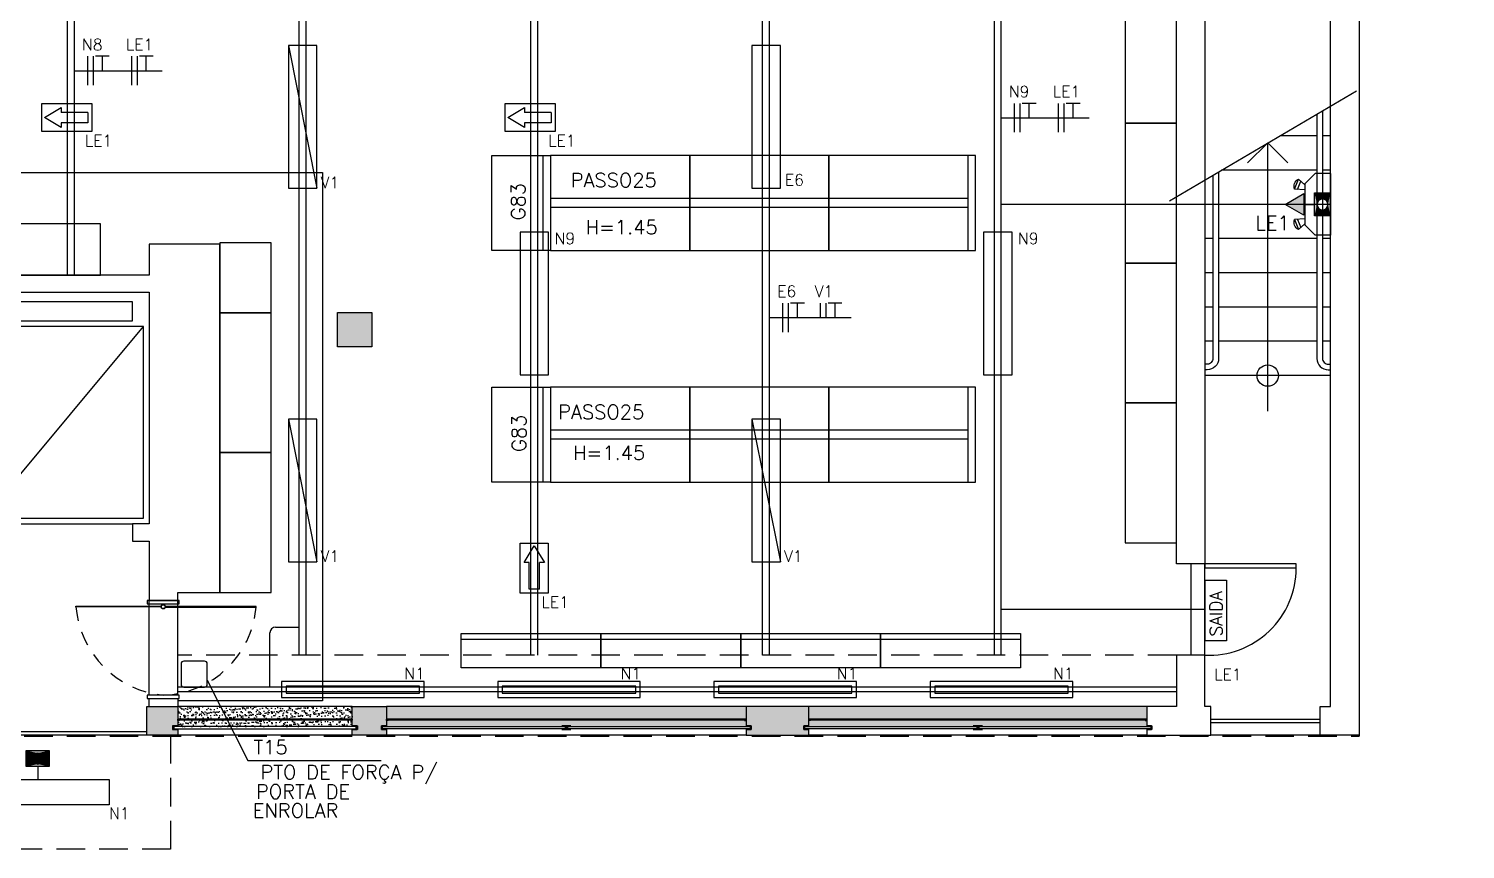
# Model space of a CAD drawing. Header units: metres. Extents: x -367 to 368, y -238 to 226.
# Drawn here: x 255.1 to 267.68, y 176.95 to 184.14 of the extents above; entities that cross this region are included whole.
import ezdxf
from ezdxf.enums import TextEntityAlignment as Align

# ---------------------------------------------------------------- set-up
doc = ezdxf.new("R2010")
doc.units = ezdxf.units.M
for name, pattern in [('CONTINOUS', [0]), ('LA_BAU_BASES GERAIS_R00$0$LA_BAU_ALVENARIA TÉRREO_R01$0$HIDDEN2', [0.1875, 0.125, -0.0625]), ('LA_BAU_BASES GERAIS_R00$0$LA_BAU_FACHADAS_R01$0$DASHED2', [0.375, 0.25, -0.125])]:
    doc.linetypes.add(name, pattern=pattern)
for name, color, linetype in [('A-PERFIL', 160, 'Continuous'), ('A-SIMBELET', 10, 'Continuous'), ('ELE-ELÉTRICA', 160, 'Continuous'), ('ELETRICA', 160, 'Continuous'), ('INCENDIO', 10, 'CONTINOUS'), ('LA_BAU_BASES GERAIS_R00$0$base', 253, 'Continuous'), ('LA_BAU_LUM TÉRREO_R02$0$ARQ-HAC-251', 251, 'Continuous'), ('LA_BAU_LUM TÉRREO_R02$0$ARQ-LUM', 2, 'Continuous'), ('Legenda_Gavazzi_Engenharia', 7, 'Continuous')]:
    doc.layers.add(name, color=color, linetype=linetype)
doc.styles.add('LA_BAU_BASES GERAIS_R00$0$LA_BAU_MERC_R01$0$R40-125-RS', font='romans.shx', dxfattribs={"height": 0.1248})
doc.styles.add('LA_BAU_BASES GERAIS_R00$0$LA_BAU_MERC_R01$0$RS80', font='ROMANS', dxfattribs={"height": 0.18})
doc.styles.add('LA_BAU_BASES GERAIS_R00$0$R60-125-RS', font='romans.shx', dxfattribs={"height": 0.19})
doc.styles.add('LA_BAU_BASES GERAIS_R00$0$R80-100-RS', font='romans.shx', dxfattribs={"height": 0.203})
doc.styles.get("Standard").update_dxf_attribs({"font": 'romans.shx'})
doc.linetypes.add('ZIGZAG', pattern='A,0.00254,-5.08,[131,ltypeshp.shx,S=5.08,R=0,X=-5.08,Y=0],-10.16,[131,ltypeshp.shx,S=5.08,R=180,X=5.08,Y=0],-5.08', length=20.32254)

# ---------------------------------------------------------------- blocks, each defined once
blk = doc.blocks.new('LA_BAU_BASES GERAIS_R00$0$LA_BAU_ALVENARIA TÉRREO_R01$0$mainel')
for p, q in [((244.802, 177.711), (244.762, 177.711)), ((244.762, 177.711), (244.762, 177.709)), ((244.762, 177.709), (244.842, 177.709)), ((244.762, 177.709), (244.762, 177.709)), ((244.762, 177.709), (244.8, 177.709)), ((244.8, 177.709), (244.8, 177.679)), ((244.802, 177.677), (244.802, 177.711)), ((244.802, 177.711), (244.842, 177.711)), ((244.802, 177.677), (244.802, 177.709)), ((244.804, 177.709), (244.804, 177.679)), ((244.842, 177.709), (244.804, 177.709)), ((244.842, 177.711), (244.842, 177.709)), ((244.842, 177.679), (244.762, 177.679)), ((244.8, 177.679), (244.762, 177.679)), ((244.762, 177.679), (244.762, 177.677)), ((244.762, 177.677), (244.802, 177.677)), ((244.842, 177.677), (244.802, 177.677)), ((244.804, 177.679), (244.842, 177.679)), ((244.842, 177.679), (244.842, 177.677))]:
    blk.add_line(p, q)
blk = doc.blocks.new('LA_BAU_BASES GERAIS_R00$0$LA_BAU_ALVENARIA TÉRREO_R01')
at = {"layer": 'LA_BAU_BASES GERAIS_R00$0$base', "linetype": 'Continuous'}
h = blk.add_hatch(color=256, dxfattribs=at)
h.dxf.hatch_style = 1
h.paths.add_polyline_path([(258.1, 181.653), (257.8, 181.653), (257.8, 181.353), (258.1, 181.353)])
at = {"layer": 'LA_BAU_BASES GERAIS_R00$0$base'}
h = blk.add_hatch(color=256, dxfattribs=at)
h.dxf.hatch_style = 1
h.paths.add_polyline_path([(256.4, 178.2), (256.13, 178.2), (256.13, 177.95), (256.4, 177.95), (256.4, 177.998), (256.355, 177.998), (256.355, 178.032), (256.4, 178.032)])
h = blk.add_hatch(dxfattribs=at)
h.set_pattern_fill('AR-SAND', color=256, scale=0.001)
h.paths.add_polyline_path([(257.93, 178.2), (256.4, 178.2), (256.4, 178.09), (257.93, 178.09)])
h = blk.add_hatch(color=256, dxfattribs=at)
h.dxf.hatch_style = 1
h.paths.add_polyline_path([(258.23, 178.2), (257.93, 178.2), (257.93, 178.032), (257.975, 178.032), (257.975, 177.998), (257.93, 177.998), (257.93, 177.95), (258.23, 177.95), (258.23, 177.998), (258.185, 177.998), (258.185, 178.032), (258.23, 178.032)])
h = blk.add_hatch(dxfattribs=at)
h.set_pattern_fill('AR-SAND', color=256, scale=0.001)
h.paths.add_polyline_path([(261.38, 178.2), (258.23, 178.2), (258.23, 178.09), (261.38, 178.09)])
h = blk.add_hatch(color=256, dxfattribs=at)
h.dxf.hatch_style = 1
h.paths.add_polyline_path([(261.93, 178.2), (261.38, 178.2), (261.38, 178.032), (261.425, 178.032), (261.425, 177.998), (261.38, 177.998), (261.38, 177.95), (261.93, 177.95), (261.93, 177.998), (261.885, 177.998), (261.885, 178.032), (261.93, 178.032)])
at = {"layer": 'LA_BAU_BASES GERAIS_R00$0$base', "linetype": 'Continuous'}
h = blk.add_hatch(dxfattribs=at)
h.set_pattern_fill('AR-SAND', color=256, scale=0.001)
h.paths.add_polyline_path([(264.89, 178.2), (261.93, 178.2), (261.93, 178.09), (264.89, 178.09)])
h = blk.add_hatch(dxfattribs=at)
h.set_pattern_fill('AR-SAND', color=256, scale=0.001)
h.paths.add_polyline_path([(256.4, 178.08), (257.93, 178.08), (257.93, 178.025), (256.4, 178.025)])
h = blk.add_hatch(dxfattribs=at)
h.set_pattern_fill('AR-SAND', color=256, scale=0.001)
h.paths.add_polyline_path([(258.23, 178.08), (261.38, 178.08), (261.38, 178.025), (258.23, 178.025)])
at = {"layer": 'LA_BAU_BASES GERAIS_R00$0$base'}
h = blk.add_hatch(dxfattribs=at)
h.set_pattern_fill('AR-SAND', color=256, scale=0.001)
h.paths.add_polyline_path([(261.93, 178.08), (264.89, 178.08), (264.89, 178.025), (261.93, 178.025)])
at = {"layer": 'LA_BAU_BASES GERAIS_R00$0$base', "linetype": 'Continuous'}
for p, q in [((265.088, 182.631), (266.727, 183.595)), ((266.38, 183.2), (266.056, 183.2)), ((266.5, 183.2), (266.43, 183.2)), ((266.38, 182.9), (265.546, 182.9)), ((266.5, 182.9), (266.43, 182.9)), ((265.47, 182.6), (265.4, 182.6)), ((266.38, 182.6), (265.52, 182.6)), ((266.5, 182.6), (266.43, 182.6)), ((265.47, 182.3), (265.4, 182.3)), ((266.38, 182.3), (265.52, 182.3)), ((266.5, 182.3), (266.43, 182.3)), ((265.47, 182), (265.4, 182)), ((266.38, 182), (265.52, 182)), ((266.5, 182), (266.43, 182)), ((265.47, 181.7), (265.4, 181.7)), ((266.38, 181.7), (265.52, 181.7)), ((266.5, 181.7), (266.43, 181.7)), ((254.7, 179.85), (256.1, 181.53)), ((265.47, 181.4), (265.4, 181.4)), ((266.38, 181.4), (265.52, 181.4)), ((266.5, 181.4), (266.43, 181.4)), ((266.5, 181.1), (265.4, 181.1)), ((254.803, 179.8), (256.005, 179.8)), ((265.275, 179.45), (265.275, 178.65)), ((265.4, 178.65), (265.4, 179.45)), ((256.15, 178.33), (256.15, 179.13)), ((256.4, 178.33), (256.4, 179.13)), ((264.89, 178.2), (261.93, 178.2)), ((259.795, 178.025), (259.795, 178.005)), ((259.815, 178.025), (259.815, 178.005)), ((263.4, 178.025), (263.4, 178.005)), ((263.42, 178.025), (263.42, 178.005)), ((266.41, 177.95), (265.45, 177.95)), ((266.75, 177.95), (266.75, 177.94))]:
    blk.add_line(p, q, dxfattribs=at)
at = {"layer": 'LA_BAU_BASES GERAIS_R00$0$base'}
for p, q in [((256.15, 178.3), (256.15, 179.1)), ((256.4, 178.3), (256.4, 179.1)), ((257.93, 178.2), (256.4, 178.2)), ((257.915, 178.09), (256.402, 178.09)), ((261.38, 178.2), (258.23, 178.2)), ((261.365, 178.09), (258.245, 178.09)), ((264.875, 178.09), (261.945, 178.09)), ((265.45, 178.09), (266.41, 178.09)), ((256.13, 177.98), (254.83, 177.98)), ((257.915, 178.08), (256.402, 178.08)), ((261.365, 178.08), (258.245, 178.08)), ((264.875, 178.08), (261.945, 178.08)), ((265.45, 178.06), (266.41, 178.06)), ((256.13, 177.95), (254.83, 177.95)), ((257.93, 177.95), (256.4, 177.95)), ((261.38, 177.95), (258.23, 177.95)), ((264.89, 177.95), (261.93, 177.95))]:
    blk.add_line(p, q, dxfattribs=at)
at = {"layer": 'LA_BAU_BASES GERAIS_R00$0$base', "linetype": 'LA_BAU_BASES GERAIS_R00$0$LA_BAU_FACHADAS_R01$0$DASHED2'}
for p, q in [((265.15, 178.65), (256.4, 178.65)), ((252.055, 177.94), (266.75, 177.94)), ((256.338, 177.95), (256.338, 176.95)), ((256.338, 176.95), (244.01, 176.95))]:
    blk.add_line(p, q, dxfattribs=at)
at = {"layer": 'LA_BAU_BASES GERAIS_R00$0$base', "linetype": 'Continuous'}
for points in [[(267.681, 200.09), (266.75, 200.09), (266.75, 177.95), (266.41, 177.95), (266.41, 178.2), (266.5, 178.2), (266.5, 184.7), (265.4, 184.7), (265.4, 179.45), (265.15, 179.45), (265.15, 185.2), (265.4, 185.2), (265.4, 184.85), (266.5, 184.85), (266.5, 210.65)], [(264.89, 177.998), (264.89, 177.95), (265.45, 177.95), (265.45, 178.2), (265.4, 178.2), (265.4, 178.65), (265.15, 178.65), (265.15, 178.2), (264.89, 178.2), (264.89, 178.032)], [(259.795, 178.005), (258.195, 178.005), (258.195, 178.025), (259.795, 178.025)], [(259.815, 178.025), (261.415, 178.025), (261.415, 178.005), (259.815, 178.005)], [(263.4, 178.005), (261.895, 178.005), (261.895, 178.025), (263.4, 178.025)], [(263.42, 178.025), (264.925, 178.025), (264.925, 178.005), (263.42, 178.005)], [(264.89, 178.032), (264.935, 178.032), (264.935, 177.998), (264.89, 177.998), (264.89, 178), (264.933, 178), (264.933, 178.03), (264.89, 178.03), (264.89, 178.032)]]:
    blk.add_lwpolyline(points, dxfattribs=at)
for points in [[(266.38, 183.391), (266.38, 181.25, 0.414214), (266.48, 181.15), (266.5, 181.15)], [(266.43, 183.42), (266.43, 181.25, 0.414214), (266.48, 181.2), (266.5, 181.2)], [(265.52, 182.885), (265.52, 181.25, -0.414214), (265.42, 181.15), (265.4, 181.15)], [(265.47, 182.855), (265.47, 181.25, -0.414214), (265.42, 181.2), (265.4, 181.2)]]:
    blk.add_lwpolyline(points, format="xyb", dxfattribs=at)
at = {"layer": 'LA_BAU_BASES GERAIS_R00$0$base', "linetype": 'LA_BAU_BASES GERAIS_R00$0$LA_BAU_FACHADAS_R01$0$DASHED2'}
blk.add_lwpolyline([(254.5, 181.98), (254.5, 182.88), (257.67, 182.88), (257.67, 178.25), (256.4, 178.25)], dxfattribs=at)
at = {"layer": 'LA_BAU_BASES GERAIS_R00$0$base'}
for points in [[(254.5, 177.95), (254.5, 177.95), (254.83, 177.95), (254.83, 178.2), (254.65, 178.2), (254.65, 179.65), (254.803, 179.65), (254.803, 179.8), (254.65, 179.8), (254.65, 181.83), (256.15, 181.83), (256.15, 179.8), (256.005, 179.8), (256.005, 179.65), (256.15, 179.65), (256.15, 179.13), (256.4, 179.13), (256.4, 179.2), (256.77, 179.2), (256.77, 182.25), (256.15, 182.25), (256.15, 181.98), (254.5, 181.98), (254.5, 177.984)], [(256.15, 178.2), (256.15, 178.27), (256.4, 178.27), (256.4, 178.2)], [(256.4, 177.998), (256.4, 177.95), (256.13, 177.95), (256.13, 178.2), (256.4, 178.2), (256.4, 178.032)], [(257.93, 178.032), (257.93, 178.2), (258.23, 178.2), (258.23, 178.032)], [(261.93, 178.032), (261.93, 178.2), (261.38, 178.2), (261.38, 178.032)], [(256.4, 178.032), (256.355, 178.032), (256.355, 177.998), (256.4, 177.998), (256.4, 178), (256.357, 178), (256.357, 178.03), (256.4, 178.03), (256.4, 178.032)], [(257.93, 178.032), (257.975, 178.032), (257.975, 177.998), (257.93, 177.998), (257.93, 178), (257.973, 178), (257.973, 178.03), (257.93, 178.03), (257.93, 178.032)], [(258.23, 177.998), (258.23, 177.95), (257.93, 177.95), (257.93, 177.998)], [(258.23, 178.032), (258.185, 178.032), (258.185, 177.998), (258.23, 177.998), (258.23, 178), (258.187, 178), (258.187, 178.03), (258.23, 178.03), (258.23, 178.032)], [(261.38, 178.032), (261.425, 178.032), (261.425, 177.998), (261.38, 177.998), (261.38, 178), (261.423, 178), (261.423, 178.03), (261.38, 178.03), (261.38, 178.032)], [(261.38, 177.998), (261.38, 177.95), (261.93, 177.95), (261.93, 177.998)], [(261.93, 178.032), (261.885, 178.032), (261.885, 177.998), (261.93, 177.998), (261.93, 178), (261.887, 178), (261.887, 178.03), (261.93, 178.03), (261.93, 178.032)]]:
    blk.add_lwpolyline(points, dxfattribs=at)
at = {"layer": 'LA_BAU_BASES GERAIS_R00$0$base', "linetype": 'Continuous'}
for points in [[(254.796, 181.576), (254.796, 181.749), (256.002, 181.749), (256.002, 181.576)], [(257.8, 181.653), (258.1, 181.653), (258.1, 181.353), (257.8, 181.353)], [(256.1, 179.85), (256.1, 181.53), (254.7, 181.53), (254.7, 179.85)], [(265.4, 179.415), (266.2, 179.415), (266.2, 179.45), (265.4, 179.45)], [(256.412, 179.1), (256.412, 179.13), (256.132, 179.13), (256.132, 179.1)], [(256.254, 179.079), (256.254, 179.074), (255.508, 179.074), (255.508, 179.079)], [(256.292, 179.077), (256.292, 179.072), (257.087, 179.072), (257.087, 179.077)], [(264.875, 178.09), (264.888, 178.09), (264.888, 178.08), (264.875, 178.08), (264.875, 178.078), (264.89, 178.078), (264.89, 178.091), (264.875, 178.091)], [(256.365, 178.005), (257.965, 178.005), (257.965, 178.025), (256.365, 178.025)]]:
    blk.add_lwpolyline(points, close=True, dxfattribs=at)
at = {"layer": 'LA_BAU_BASES GERAIS_R00$0$base'}
for points in [[(256.412, 178.27), (256.412, 178.3), (256.132, 178.3), (256.132, 178.27)], [(256.415, 178.09), (256.402, 178.09), (256.402, 178.08), (256.415, 178.08), (256.415, 178.078), (256.4, 178.078), (256.4, 178.091), (256.415, 178.091)], [(257.915, 178.09), (257.928, 178.09), (257.928, 178.08), (257.915, 178.08), (257.915, 178.078), (257.93, 178.078), (257.93, 178.091), (257.915, 178.091)], [(258.245, 178.09), (258.232, 178.09), (258.232, 178.08), (258.245, 178.08), (258.245, 178.078), (258.23, 178.078), (258.23, 178.091), (258.245, 178.091)], [(261.365, 178.09), (261.378, 178.09), (261.378, 178.08), (261.365, 178.08), (261.365, 178.078), (261.38, 178.078), (261.38, 178.091), (261.365, 178.091)], [(261.945, 178.09), (261.932, 178.09), (261.932, 178.08), (261.945, 178.08), (261.945, 178.078), (261.93, 178.078), (261.93, 178.091), (261.945, 178.091)]]:
    blk.add_lwpolyline(points, close=True, dxfattribs=at)
at = {"layer": 'LA_BAU_BASES GERAIS_R00$0$base', "linetype": 'Continuous'}
for radius in [0.0191, 0.0163]:
    blk.add_circle((256.273, 179.075), radius, dxfattribs=at)
blk.add_arc((265.434, 179.415), 0.766, 267.4377, 0, dxfattribs=at)
at = {"layer": 'LA_BAU_BASES GERAIS_R00$0$base', "linetype": 'LA_BAU_BASES GERAIS_R00$0$LA_BAU_ALVENARIA TÉRREO_R01$0$HIDDEN2'}
for centre, radius, start, end in [((256.357, 179.148), 0.852, 185.0333, 264.4509), ((256.246, 179.143), 0.844, 271.939, 355.185)]:
    blk.add_arc(centre, radius, start, end, dxfattribs=at)
at = {"layer": 'LA_BAU_BASES GERAIS_R00$0$base', "linetype": 'Continuous'}
for p in [(15.003, 0.321), (18.608, 0.321)]:
    blk.add_blockref('LA_BAU_BASES GERAIS_R00$0$LA_BAU_ALVENARIA TÉRREO_R01$0$mainel', p, dxfattribs=at)
blk = doc.blocks.new('LA_BAU_BASES GERAIS_R00$0$LA_BAU_MERC_R01')
at = {"layer": 'LA_BAU_BASES GERAIS_R00$0$base'}
for p, q in [((264.7, 184.535), (264.7, 183.31)), ((265.15, 183.31), (265.15, 184.535)), ((264.7, 183.31), (265.15, 183.31)), ((264.7, 183.31), (264.7, 182.085)), ((265.15, 183.31), (264.7, 183.31)), ((265.15, 182.085), (265.15, 183.31)), ((259.666, 183.027), (259.666, 182.197)), ((260.886, 183.027), (259.666, 183.027)), ((260.886, 183.027), (260.886, 182.197)), ((262.106, 183.027), (260.886, 183.027)), ((260.886, 182.197), (260.886, 183.027)), ((262.106, 183.027), (262.106, 182.197)), ((263.326, 183.027), (262.106, 183.027)), ((262.106, 182.197), (262.106, 183.027)), ((263.326, 182.197), (263.326, 183.027)), ((254.5, 182.88), (257.67, 182.88)), ((257.67, 182.88), (257.67, 178.25)), ((260.886, 182.652), (259.666, 182.652)), ((262.106, 182.652), (260.886, 182.652)), ((263.326, 182.652), (262.106, 182.652)), ((260.886, 182.572), (259.666, 182.572)), ((262.106, 182.572), (260.886, 182.572)), ((263.326, 182.572), (262.106, 182.572)), ((255.725, 182.43), (254.5, 182.43)), ((255.725, 181.98), (255.725, 182.43)), ((257.22, 182.262), (256.77, 182.262)), ((256.77, 182.262), (256.77, 181.65)), ((257.22, 181.65), (257.22, 182.262)), ((259.666, 182.197), (260.886, 182.197)), ((260.886, 182.197), (262.106, 182.197)), ((262.106, 182.197), (263.326, 182.197)), ((264.7, 182.085), (264.7, 180.86)), ((265.15, 182.085), (264.7, 182.085)), ((264.7, 182.085), (265.15, 182.085)), ((265.15, 180.86), (265.15, 182.085)), ((254.5, 181.98), (255.725, 181.98)), ((256.77, 181.65), (257.22, 181.65)), ((257.22, 181.65), (256.77, 181.65)), ((256.77, 181.65), (256.77, 180.425)), ((257.22, 180.425), (257.22, 181.65)), ((259.666, 180.997), (259.666, 180.167)), ((260.886, 180.997), (259.666, 180.997)), ((260.886, 180.997), (260.886, 180.167)), ((262.106, 180.997), (260.886, 180.997)), ((260.886, 180.167), (260.886, 180.997)), ((262.106, 180.997), (262.106, 180.167)), ((263.326, 180.997), (262.106, 180.997)), ((262.106, 180.167), (262.106, 180.997)), ((263.326, 180.167), (263.326, 180.997)), ((264.7, 180.86), (264.7, 179.635)), ((265.15, 180.86), (264.7, 180.86)), ((264.7, 180.86), (265.15, 180.86)), ((265.15, 179.635), (265.15, 180.86)), ((260.886, 180.622), (259.666, 180.622)), ((262.106, 180.622), (260.886, 180.622)), ((263.326, 180.622), (262.106, 180.622)), ((260.886, 180.542), (259.666, 180.542)), ((262.106, 180.542), (260.886, 180.542)), ((263.326, 180.542), (262.106, 180.542)), ((256.77, 180.425), (257.22, 180.425)), ((257.22, 180.425), (256.77, 180.425)), ((256.77, 180.425), (256.77, 179.2)), ((257.22, 179.2), (257.22, 180.425)), ((259.666, 180.167), (260.886, 180.167)), ((260.886, 180.167), (262.106, 180.167)), ((262.106, 180.167), (263.326, 180.167)), ((264.7, 179.635), (265.15, 179.635)), ((256.77, 179.2), (257.22, 179.2)), ((258.883, 178.54), (258.883, 178.84)), ((258.883, 178.84), (260.108, 178.84)), ((260.108, 178.84), (260.108, 178.54)), ((260.108, 178.54), (260.108, 178.84)), ((260.108, 178.84), (261.333, 178.84)), ((261.333, 178.84), (261.333, 178.54)), ((261.333, 178.54), (261.333, 178.84)), ((261.333, 178.84), (262.558, 178.84)), ((262.558, 178.54), (262.558, 178.84)), ((262.558, 178.84), (263.783, 178.84)), ((262.558, 178.84), (262.558, 178.54)), ((263.783, 178.84), (263.783, 178.54)), ((258.883, 178.79), (260.108, 178.79)), ((260.108, 178.79), (261.333, 178.79)), ((261.333, 178.79), (262.558, 178.79)), ((262.558, 178.79), (263.783, 178.79)), ((260.108, 178.54), (258.883, 178.54)), ((261.333, 178.54), (260.108, 178.54)), ((262.558, 178.54), (261.333, 178.54)), ((263.783, 178.54), (262.558, 178.54)), ((257.67, 178.25), (256.4, 178.25))]:
    blk.add_line(p, q, dxfattribs=at)
at = {"layer": 'LA_BAU_BASES GERAIS_R00$0$base', "linetype": 'Continuous'}
for p, q in [((259.152, 183.027), (259.666, 183.027)), ((259.152, 182.197), (259.152, 183.027)), ((259.602, 182.197), (259.602, 183.027)), ((263.39, 183.027), (263.326, 183.027)), ((263.39, 182.197), (263.39, 183.027)), ((259.666, 182.197), (259.152, 182.197)), ((263.326, 182.197), (263.39, 182.197)), ((259.152, 180.997), (259.666, 180.997)), ((259.152, 180.167), (259.152, 180.997)), ((259.602, 180.167), (259.602, 180.997)), ((263.39, 180.997), (263.326, 180.997)), ((263.39, 180.167), (263.39, 180.997)), ((259.666, 180.167), (259.152, 180.167)), ((263.326, 180.167), (263.39, 180.167))]:
    blk.add_line(p, q, dxfattribs=at)
at = {"layer": 'LA_BAU_BASES GERAIS_R00$0$base', "style": 'LA_BAU_BASES GERAIS_R00$0$LA_BAU_MERC_R01$0$R40-125-RS'}
for s, rotation, p in [('PASSO25', 359.9999, (259.843, 182.749)), ('G83', 90, (259.445, 182.461)), ('H=1.45', 359.9999, (259.974, 182.338)), ('G83', 90, (259.452, 180.431)), ('PASSO25', 359.9999, (259.733, 180.719)), ('H=1.45', 359.9999, (259.864, 180.361))]:
    blk.add_text(s, height=0.1248, rotation=rotation, dxfattribs=at).set_placement(p)
at = {"layer": 'LA_BAU_BASES GERAIS_R00$0$base', "text_generation_flag": 4}
for tag, height, rotation, style, p in [('CD H=1.45', 0.12, 180, 'LA_BAU_BASES GERAIS_R00$0$LA_BAU_MERC_R01$0$RS80', (261.738, 205.549)), ('CD H=1.45', 0.12, 180, 'LA_BAU_BASES GERAIS_R00$0$LA_BAU_MERC_R01$0$RS80', (262.989, 205.549)), ('CD H=2.25', 0.125, 270, 'LA_BAU_BASES GERAIS_R00$0$LA_BAU_MERC_R01$0$R40-125-RS', (266.17, 203.663)), ('CD H=1.45', 0.12, 180, 'LA_BAU_BASES GERAIS_R00$0$LA_BAU_MERC_R01$0$RS80', (261.354, 202.826)), ('CD H=1.45', 0.12, 180, 'LA_BAU_BASES GERAIS_R00$0$LA_BAU_MERC_R01$0$RS80', (262.605, 202.826)), ('CD H=1.45', 0.12, 180, 'LA_BAU_BASES GERAIS_R00$0$LA_BAU_MERC_R01$0$RS80', (263.857, 202.826)), ('CD H=1.45', 0.12, 180, 'LA_BAU_BASES GERAIS_R00$0$LA_BAU_MERC_R01$0$RS80', (265.108, 202.826))]:
    blk.add_attdef(tag, text='', height=height, rotation=rotation, dxfattribs=dict(at, style=style)).set_placement(p, align=Align.MIDDLE)
at = {"layer": 'LA_BAU_BASES GERAIS_R00$0$base', "style": 'LA_BAU_BASES GERAIS_R00$0$LA_BAU_MERC_R01$0$RS80', "text_generation_flag": 4}
for p in [(261.764, 204.896), (263.015, 204.896)]:
    blk.add_attdef('CD H=1.45', text='', height=0.12, dxfattribs=at).set_placement(p, align=Align.MIDDLE)
at = {"layer": 'LA_BAU_BASES GERAIS_R00$0$base', "style": 'LA_BAU_BASES GERAIS_R00$0$LA_BAU_MERC_R01$0$R40-125-RS'}
for p in [(246.243, 203.098), (247.393, 203.098), (248.543, 203.098), (249.693, 203.098), (250.843, 203.098), (246.243, 202.318), (247.393, 202.318), (248.543, 202.318), (249.693, 202.318), (250.843, 202.318)]:
    blk.add_attdef('TIPO', text='', height=0.125, rotation=180, dxfattribs=at).set_placement(p, align=Align.MIDDLE)
blk = doc.blocks.new('LA_BAU_BASES GERAIS_R00')
at = {"layer": 'LA_BAU_BASES GERAIS_R00$0$base'}
blk.add_line((265.95, 180.787), (265.95, 183.14), dxfattribs=at)
blk.add_lwpolyline([(266.127, 182.963), (265.95, 183.14), (265.773, 182.963)], dxfattribs=at)
blk.add_circle((265.95, 181.1), 0.0938, dxfattribs=at)
for name in ['LA_BAU_BASES GERAIS_R00$0$LA_BAU_MERC_R01', 'LA_BAU_BASES GERAIS_R00$0$LA_BAU_ALVENARIA TÉRREO_R01']:
    blk.add_blockref(name, (0, 0), dxfattribs=at)
at = {"layer": 'LA_BAU_BASES GERAIS_R00$0$base', "style": 'LA_BAU_BASES GERAIS_R00$0$R60-125-RS'}
for p in [(242.782, 218.919), (358.637, 192.964)]:
    blk.add_attdef('S', text='', height=0.19, rotation=90, dxfattribs=at).set_placement(p, align=Align.MIDDLE_CENTER)
at = {"layer": 'LA_BAU_BASES GERAIS_R00$0$base', "style": 'LA_BAU_BASES GERAIS_R00$0$R80-100-RS'}
blk.add_attdef('ACESSO', text='', height=0.203, dxfattribs=at).set_placement((365.922, 191.987), align=Align.TOP_CENTER)
at = {"layer": 'LA_BAU_BASES GERAIS_R00$0$base', "style": 'LA_BAU_BASES GERAIS_R00$0$R60-125-RS'}
blk.add_attdef('S', text='', height=0.19, dxfattribs=at).set_placement((266.114, 180.913), align=Align.MIDDLE_CENTER)
blk = doc.blocks.new('LA_BAU_LUM TÉRREO_R02$0$LUMINARIA EMBUTIDA CAIXA COBRE ROLO')
at = {"color": 7}
for points in [[(0, 0), (1.249, 0), (1.249, 0.141), (0, 0.141)], [(0.04, 0.04), (1.209, 0.04), (1.209, 0.101), (0.04, 0.101)]]:
    blk.add_lwpolyline(points, close=True, dxfattribs=at)
blk = doc.blocks.new('A$C716F59AC')
blk.add_lwpolyline([(-12.201, -0.379), (-10.951, -0.379), (-10.951, -0.601), (-12.201, -0.601)], close=True)
at = {"layer": 'LA_BAU_LUM TÉRREO_R02$0$ARQ-HAC-251', "color": 160}
for p, q in [((-11.315, 4.04), (-11.315, 19.497)), ((-11.255, 4.04), (-11.255, 19.497)), ((-9.285, 0.71), (-9.285, 19.497)), ((-9.225, 0.71), (-9.225, 19.497)), ((-7.255, 0.71), (-7.255, 19.497)), ((-7.195, 0.71), (-7.195, 19.497)), ((-5.225, 0.71), (-5.225, 19.497)), ((-5.165, 0.71), (-5.165, 19.497)), ((-3.195, 0.71), (-3.195, 19.497)), ((-3.135, 0.71), (-3.135, 19.497))]:
    blk.add_line(p, q, dxfattribs=at)
at = {"layer": 'LA_BAU_LUM TÉRREO_R02$0$ARQ-LUM', "color": 7}
for p, q in [((-9.38, 6.052), (-9.13, 4.802)), ((-9.38, 2.778), (-9.13, 1.528)), ((-5.32, 2.778), (-5.07, 1.528))]:
    blk.add_line(p, q, dxfattribs=at)
for points in [[(-9.13, 4.802), (-9.13, 6.052), (-9.38, 6.052), (-9.38, 4.802)], [(-9.13, 4.802), (-9.13, 6.052), (-9.38, 6.052), (-9.38, 4.802)], [(-9.13, 4.802), (-9.13, 6.052), (-9.38, 6.052), (-9.38, 4.802)], [(-9.13, 4.802), (-9.13, 6.052), (-9.38, 6.052), (-9.38, 4.802)], [(-5.07, 4.802), (-5.07, 6.052), (-5.32, 6.052), (-5.32, 4.802)], [(-5.07, 4.802), (-5.07, 6.052), (-5.32, 6.052), (-5.32, 4.802)], [(-7.1, 3.165), (-7.1, 4.415), (-7.35, 4.415), (-7.35, 3.165)], [(-7.1, 3.165), (-7.1, 4.415), (-7.35, 4.415), (-7.35, 3.165)], [(-3.04, 3.165), (-3.04, 4.415), (-3.29, 4.415), (-3.29, 3.165)], [(-3.04, 3.165), (-3.04, 4.415), (-3.29, 4.415), (-3.29, 3.165)], [(-9.13, 1.528), (-9.13, 2.778), (-9.38, 2.778), (-9.38, 1.528)], [(-9.13, 1.528), (-9.13, 2.778), (-9.38, 2.778), (-9.38, 1.528)], [(-9.13, 1.528), (-9.13, 2.778), (-9.38, 2.778), (-9.38, 1.528)], [(-9.13, 1.528), (-9.13, 2.778), (-9.38, 2.778), (-9.38, 1.528)], [(-5.07, 1.528), (-5.07, 2.778), (-5.32, 2.778), (-5.32, 1.528)], [(-5.07, 1.528), (-5.07, 2.778), (-5.32, 2.778), (-5.32, 1.528)], [(-5.07, 1.528), (-5.07, 2.778), (-5.32, 2.778), (-5.32, 1.528)], [(-5.07, 1.528), (-5.07, 2.778), (-5.32, 2.778), (-5.32, 1.528)]]:
    blk.add_lwpolyline(points, close=True, dxfattribs=at)
for points in [[(-9.13, 4.802), (-9.13, 6.052), (-9.38, 6.052), (-9.13, 4.802)], [(-5.07, 5.802), (-5.07, 6.052), (-5.32, 6.052), (-5.07, 5.802)], [(-9.13, 1.528), (-9.13, 2.778), (-9.38, 2.778), (-9.13, 1.528)], [(-5.07, 1.528), (-5.07, 2.778), (-5.32, 2.778), (-5.07, 1.528)]]:
    blk.add_solid(points, dxfattribs=at)
at = {"layer": 'LA_BAU_LUM TÉRREO_R02$0$ARQ-LUM', "color": 7, "rotation": 180}
for p in [(-8.192, 0.48), (-6.297, 0.48), (-4.403, 0.48), (-2.509, 0.48)]:
    blk.add_blockref('LA_BAU_LUM TÉRREO_R02$0$LUMINARIA EMBUTIDA CAIXA COBRE ROLO', p, dxfattribs=at)
blk = doc.blocks.new('CD')
at = {"color": 10}
blk.add_lwpolyline([(0.15, 0.108), (0, 0.108), (0, -0.108), (0.15, -0.108)], close=True, dxfattribs=at)
blk.add_circle((0.075, 0), 0.0507, dxfattribs=at)
at = {"color": 10, "linetype": 'Continuous'}
for points in [[(0.024, 0), (0, 0.108), (0, -0.108)], [(0.025, 0.009), (0, 0.108), (0.024, 0)], [(0.027, 0.017), (0, 0.108), (0.025, 0.009)], [(0.031, 0.025), (0, 0.108), (0.027, 0.017)], [(0.036, 0.033), (0, 0.108), (0.031, 0.025)], [(0.042, 0.039), (0, 0.108), (0.036, 0.033)], [(0.05, 0.044), (0, 0.108), (0.042, 0.039)], [(0.058, 0.048), (0, 0.108), (0.05, 0.044)], [(0.066, 0.05), (0, 0.108), (0.058, 0.048)], [(0.075, 0.051), (0, 0.108), (0.066, 0.05)], [(0.084, 0.05), (0, 0.108), (0.075, 0.051)], [(0.092, 0.048), (0, 0.108), (0.084, 0.05)], [(0.1, 0.044), (0, 0.108), (0.092, 0.048)], [(0.15, 0.108), (0, 0.108), (0.1, 0.044)], [(0.15, 0.108), (0.1, 0.044), (0.108, 0.039)], [(0.15, 0.108), (0.108, 0.039), (0.114, 0.033)], [(0.15, 0.108), (0.114, 0.033), (0.119, 0.025)], [(0.15, 0.108), (0.119, 0.025), (0.123, 0.017)], [(0.15, 0.108), (0.123, 0.017), (0.125, 0.009)], [(0.15, 0.108), (0.125, 0.009), (0.126, 0)], [(0.15, 0.108), (0.126, 0), (0.15, -0.108)], [(0.025, -0.009), (0.024, 0), (0, -0.108)], [(0.027, -0.017), (0.025, -0.009), (0, -0.108)], [(0.031, -0.025), (0.027, -0.017), (0, -0.108)], [(0.036, -0.033), (0.031, -0.025), (0, -0.108)], [(0.042, -0.039), (0.036, -0.033), (0, -0.108)], [(0.05, -0.044), (0.042, -0.039), (0, -0.108)], [(0.058, -0.048), (0.05, -0.044), (0, -0.108)], [(0.1, -0.044), (0.092, -0.048), (0, -0.108)], [(0.15, -0.108), (0.1, -0.044), (0, -0.108)], [(0.066, -0.05), (0.058, -0.048), (0, -0.108)], [(0.092, -0.048), (0.084, -0.05), (0, -0.108)], [(0.075, -0.051), (0.066, -0.05), (0, -0.108)], [(0.084, -0.05), (0.075, -0.051), (0, -0.108)], [(0.15, -0.108), (0.108, -0.039), (0.1, -0.044)], [(0.15, -0.108), (0.114, -0.033), (0.108, -0.039)], [(0.15, -0.108), (0.119, -0.025), (0.114, -0.033)], [(0.15, -0.108), (0.123, -0.017), (0.119, -0.025)], [(0.15, -0.108), (0.125, -0.009), (0.123, -0.017)], [(0.15, -0.108), (0.126, 0), (0.125, -0.009)]]:
    blk.add_solid(points, dxfattribs=at)
blk = doc.blocks.new('A$C526D6DA1')
at = {"layer": 'A-PERFIL'}
blk.add_lwpolyline([(-4.25, 3.03), (4.25, 3.03), (4.25, 0), (-4.25, 0)], close=True, dxfattribs=at)
at = {"layer": 'Legenda_Gavazzi_Engenharia', "color": 20, "linetype": 'Continuous'}
blk.add_text('SAIDA', height=1.75, dxfattribs=at).set_placement((-3.63, 0.61))
blk = doc.blocks.new('SETA')
at = {"layer": 'A-SIMBELET'}
for p, q in [((0.192, 0.638), (0.387, 0.755)), ((0.387, 0.755), (0.387, 0.697)), ((0.699, 0.697), (0.387, 0.697)), ((0.699, 0.697), (0.699, 0.578)), ((0.387, 0.521), (0.192, 0.638)), ((0.387, 0.578), (0.387, 0.521)), ((0.699, 0.578), (0.387, 0.578))]:
    blk.add_line(p, q, dxfattribs=at)
blk.add_lwpolyline([(0.745, 0.474), (0.16, 0.474), (0.16, 0.801), (0.745, 0.801)], close=True, dxfattribs=at)
blk = doc.blocks.new('LUMINAUTO2')
at = {"layer": 'ELE-ELÉTRICA', "color": 10}
for p, q in [((0, 0.6), (0.15, 0.6)), ((0, 0.6), (0, 0)), ((0.25, 0.5), (0.15, 0.6)), ((0.25, 0.49), (0.313, 0.545)), ((0.25, 0.5), (0.25, 0.1)), ((0.25, 0.44), (0.35, 0.449)), ((0.322, 0.446), (0.29, 0.525)), ((0.35, 0.449), (0.313, 0.545)), ((0.25, 0.16), (0.35, 0.151)), ((0.322, 0.154), (0.29, 0.075)), ((0.35, 0.151), (0.313, 0.055)), ((0, 0), (0.15, 0)), ((0.15, 0), (0.25, 0.1)), ((0.25, 0.11), (0.313, 0.055))]:
    blk.add_line(p, q, dxfattribs=at)
for centre, start, end in [((0.279, 0.477), 338.3745, 63.8142), ((0.279, 0.123), 296.1858, 21.6255)]:
    blk.add_arc(centre, 0.0759, start, end, dxfattribs=at)
blk = doc.blocks.new('TOM-ALTA')
at = {"layer": 'ELE-ELÉTRICA', "color": 10}
blk.add_line((0.125, 0), (0, 0), dxfattribs=at)
blk.add_lwpolyline([(0.125, 0.125), (0.125, -0.125), (0.342, 0)], close=True, dxfattribs=at)
blk.add_solid([(0.125, 0.125), (0.125, -0.125), (0.342, 0)], dxfattribs=at)
blk = doc.blocks.new('A$C014F47B6')
at = {"layer": 'INCENDIO', "lineweight": 0, "xscale": 0.7500000000000008, "yscale": 0.75, "zscale": 0.7500000000000008}
for p, rotation in [((-12.592, -28.018), 2.506848401428832e-06), ((-8.532, -28.018), 2.506848401428832e-06), ((-8.635, -31.147), 270.0000025068484)]:
    blk.add_blockref('SETA', p, dxfattribs=dict(at, rotation=rotation))
at = {"layer": 'INCENDIO', "xscale": -0.9000000000000341, "yscale": 0.9000000000000341, "zscale": 0.9000000000000523}
blk.add_blockref('LUMINAUTO2', (-1.181, -28.57), dxfattribs=at)
at = {"layer": 'INCENDIO'}
for name, p, xscale, yscale, zscale, rotation in [('TOM-ALTA', (-1.321, -28.3), -0.7499999999999432, 0.75, 0.749999999999949, 359.9999999999001), ('A$C526D6DA1', (-2.091, -31.858), 0.0625, 0.0625, 0.0625, 90)]:
    blk.add_blockref(name, p, dxfattribs=dict(at, xscale=xscale, yscale=yscale, zscale=zscale, rotation=rotation))
at = {"layer": 'INCENDIO', "color": 10, "xscale": -0.9374999999998409, "yscale": 0.9374999999998295, "zscale": 0.9374999999998409, "rotation": 0.0001482403263342036}
blk.add_blockref('CD', (-1.181, -28.3), dxfattribs=at)

msp = doc.modelspace()

# ---------------------------------------------------------------- hatches: boundary and pattern name
at = {"layer": 'ELETRICA'}
msp.add_hatch(color=10, dxfattribs=at).paths.add_polyline_path([(255.126, 177.745, 1), (255.222, 177.745, 1)])

# ---------------------------------------------------------------- linework, layer by layer
at = {"layer": 'ELE-ELÉTRICA', "color": 20}
for p, q in [((255.612, 183.643, 0), (255.612, 183.897, 0)), ((255.662, 183.643, 0), (255.662, 183.897, 0)), ((255.997, 183.643, 0), (255.997, 183.897, 0)), ((256.047, 183.643, 0), (256.047, 183.897, 0)), ((263.732, 183.231, 0), (263.732, 183.484, 0)), ((263.782, 183.231, 0), (263.782, 183.484, 0)), ((264.117, 183.231, 0), (264.117, 183.484, 0)), ((264.167, 183.231, 0), (264.167, 183.484, 0)), ((261.702, 181.481, 0), (261.702, 181.735, 0)), ((261.752, 181.481, 0), (261.752, 181.735, 0)), ((262.031, 181.608, 0), (262.031, 181.735, 0)), ((262.081, 181.608, 0), (262.081, 181.735, 0))]:
    msp.add_line(p, q, dxfattribs=at)
at = {"layer": 'ELE-ELÉTRICA', "color": 20, "linetype": 'Continuous'}
for p, q in [((255.801, 183.897, 0), (255.679, 183.897, 0)), ((255.74, 183.77, 0), (255.74, 183.897, 0)), ((256.186, 183.897, 0), (256.064, 183.897, 0)), ((256.125, 183.77, 0), (256.125, 183.897, 0)), ((263.921, 183.484, 0), (263.799, 183.484, 0)), ((263.86, 183.358, 0), (263.86, 183.484, 0)), ((264.306, 183.484, 0), (264.184, 183.484, 0)), ((264.245, 183.358, 0), (264.245, 183.484, 0)), ((261.891, 181.735, 0), (261.769, 181.735, 0)), ((261.83, 181.608, 0), (261.83, 181.735, 0)), ((262.22, 181.735, 0), (262.098, 181.735, 0)), ((262.159, 181.608, 0), (262.159, 181.735, 0))]:
    msp.add_line(p, q, dxfattribs=at)
at = {"layer": 'ELE-ELÉTRICA', "color": 2}
for p, q in [((255.495, 183.77, 0), (255.88, 183.77, 0)), ((255.88, 183.77, 0), (256.265, 183.77, 0)), ((263.615, 183.358, 0), (264, 183.358, 0)), ((264, 183.358, 0), (264.385, 183.358, 0)), ((261.585, 181.608, 0), (261.97, 181.608, 0)), ((261.914, 181.608, 0), (262.299, 181.608, 0)), ((256.659, 178.432), (257.016, 177.729)), ((257.016, 177.729), (258.182, 177.729))]:
    msp.add_line(p, q, dxfattribs=at)
at = {"layer": 'ELE-ELÉTRICA', "color": 160}
for p, q in [((266.43, 182.6), (263.615, 182.6)), ((265.4, 179.05), (263.615, 179.05)), ((257.208, 178.37), (257.208, 178.846)), ((257.258, 178.896), (257.465, 178.896)), ((265.15, 178.37), (256.4, 178.37)), ((265.15, 178.33), (256.4, 178.33))]:
    msp.add_line(p, q, dxfattribs=at)
msp.add_lwpolyline([(256.634, 178.598), (256.455, 178.598, 0.414214), (256.43, 178.573), (256.43, 178.395, 0.414214), (256.455, 178.37), (256.634, 178.37, 0.414214), (256.659, 178.395), (256.659, 178.573, 0.414214)], format="xyb", close=True, dxfattribs=at)
msp.add_arc((257.258, 178.846), 0.05, 90, 180, dxfattribs=at)
at = {"layer": 'ELETRICA', "color": 2, "linetype": 'ZIGZAG', "ltscale": 0.004}
msp.add_line((255.174, 177.674), (255.174, 177.561), dxfattribs=at)

# ---------------------------------------------------------------- block references
at = {"color": 160}
msp.add_blockref('A$C716F59AC', (266.75, 177.94, 0), dxfattribs=at)
at = {"layer": 'A-SIMBELET', "xscale": -0.9374999999998863, "yscale": 0.9375, "zscale": 0.9375, "rotation": 270}
msp.add_blockref('CD', (255.174, 177.674), dxfattribs=at)
at = {"layer": 'ELE-ELÉTRICA', "color": 160}
msp.add_blockref('LA_BAU_BASES GERAIS_R00', (0, 0), dxfattribs=at)
at = {"layer": 'INCENDIO', "color": 160}
msp.add_blockref('A$C014F47B6', (267.681, 210.9), dxfattribs=at)

# ---------------------------------------------------------------- texts
at = {"layer": 'A-SIMBELET'}
for s, p in [('LE1', (255.707, 183.108, 0)), ('LE1', (259.767, 183.108, 0)), ('V1', (257.734, 182.741, 0)), ('E6', (261.803, 182.764, 0)), ('N9', (259.792, 182.251, 0)), ('N9', (263.852, 182.251, 0)), ('V1', (257.734, 179.467, 0)), ('V1', (261.794, 179.467, 0)), ('LE1', (259.707, 179.065, 0)), ('N1', (258.476, 178.44, 0)), ('N1', (260.37, 178.44, 0)), ('N1', (262.265, 178.44, 0)), ('N1', (264.159, 178.44, 0)), ('N1', (255.889, 177.215))]:
    msp.add_text(s, height=0.1, dxfattribs=at).set_placement(p, align=Align.CENTER)
at = {"layer": 'ELE-ELÉTRICA', "color": 20}
for s, p in [('N8', (255.562, 183.95, 0)), ('LE1', (255.947, 183.95, 0)), ('N9', (263.682, 183.538, 0)), ('LE1', (264.067, 183.538, 0)), ('E6', (261.652, 181.788, 0)), ('V1', (261.981, 181.788, 0))]:
    msp.add_text(s, height=0.1, dxfattribs=at).set_placement(p)
at = {"layer": 'ELE-ELÉTRICA', "color": 10}
msp.add_text('LE1', height=0.1, rotation=360, dxfattribs=at).set_placement((265.482, 178.482), align=Align.MIDDLE_LEFT)
for s, p in [('T15', (257.214, 177.782)), ('PTO DE FORÇA P/', (257.901, 177.563)), ('PORTA DE', (257.498, 177.393)), ('ENROLAR', (257.433, 177.227))]:
    msp.add_text(s, height=0.125, dxfattribs=at).set_placement(p, align=Align.CENTER)
at = {"layer": 'INCENDIO', "color": 10}
msp.add_text('LE1', height=0.125, dxfattribs=at).set_placement((265.843, 182.437), align=Align.MIDDLE_LEFT)

doc.saveas('drawing.dxf')
